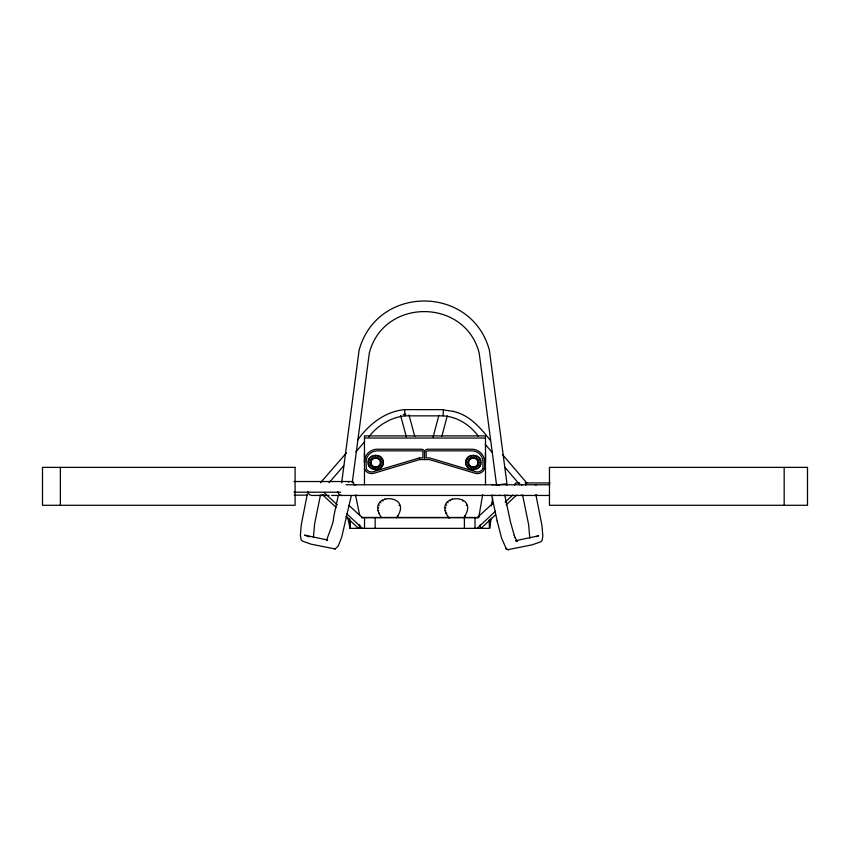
<?xml version="1.0" encoding="UTF-8"?>
<svg xmlns="http://www.w3.org/2000/svg" width="850" height="850" viewBox="0 0 850 850"><rect width="100%" height="100%" fill="white"/><g stroke="black" fill="none" stroke-linecap="round" stroke-linejoin="round"><path stroke-width="1.27" d="M381.342 517.523C364.076 492.022 414.63 492.841 396.536 517.767M449.246 518.234C429.739 492.989 481.971 491.736 463.749 517.767M529.794 538.178L528.626 524.609L522.58 494.987M341.668 482.779L359.114 350.211C376.869 284.612 471.633 284.612 489.388 350.211L506.951 483.682L497.601 484.914M352.24 482.832L369.336 352.952C383.552 297.808 464.939 297.808 479.166 352.952L496.559 485.053M368.061 462.474C367.901 453.039 383.584 453.039 383.435 462.474C383.584 471.899 367.901 471.899 368.061 462.474L371.014 462.591C370.919 468.403 380.566 468.403 380.481 462.591C380.566 456.79 370.919 456.79 371.014 462.591M465.609 462.474C465.46 453.039 481.132 453.039 480.983 462.474C481.132 471.899 465.46 471.899 465.609 462.474L468.562 462.591C468.467 468.403 478.125 468.403 478.029 462.591C478.125 456.79 468.467 456.79 468.562 462.591M443.36 409.923L453.741 411.453M368.911 436.858C377.655 425.287 390.915 417.339 405.046 415.852L443.073 415.852L443.434 409.658L404.589 409.636C385.092 411.421 368.794 424.394 357.744 439.896M478.773 517.395L482.662 494.519M491.353 505.952L492.649 498.334M491.279 518.181L489.547 528.349L349.998 528.349L347.661 517.055M307.317 494.084L301.229 525.013L300.379 535.351L301.134 539.835L302.494 541.142L310.994 544.138L335.187 548.983M320.365 495.55L314.596 523.929L313.416 537.497M333.498 517.831L338.257 495.454M351.305 495.635L341.668 537.338L338.119 546.295L334.921 549.058M333.508 517.767C334.209 523.472 323.924 543.734 327.654 540.037L304.619 535.139L309.442 536.817M508.024 549.663L532.217 544.818L540.727 541.822L542.077 540.515L542.831 536.031L541.992 525.693L535.893 494.764M433.107 437.091L438.866 415.299M441.862 436.284L447.259 415.852M376.975 458.256L377.74 455.419M474.523 458.256L475.288 455.419M373.756 469.519L374.521 466.937M471.304 469.519L472.069 466.937M378.112 458.703L379.589 456.152M475.66 458.703L477.137 456.152M371.896 468.786L373.384 466.48M469.455 468.786L470.932 466.48M462.814 501.128L463.324 500.48M320.408 482.842L346.449 452.88M329.035 482.726L343.772 465.779M355.906 451.817L364.576 441.841M525.619 485.031L526.702 482.853L502.541 454.633M379.089 459.425L381.183 457.311M476.638 459.425L478.731 457.311M477.137 528.349L495.454 511.222M505.091 502.212L512.805 494.998M481.079 528.349L495.539 514.824M506.143 504.911L516.736 494.998M477.137 517.682L493.489 502.796M370.313 467.627L372.396 465.768M467.861 467.627L469.954 465.768M379.844 460.349L382.404 458.819M477.392 460.349L479.953 458.819M405.046 415.852L404.653 409.923M369.081 466.119L371.652 464.844M466.639 466.119L469.2 464.844M378.537 513.517L379.536 513.124M399.054 505.41L399.606 505.187M445.751 513.517L446.749 513.124M466.257 505.41L466.82 505.187M536.053 536.701L538.592 535.819L515.557 540.717L516.768 540.961L514.941 537.285M380.311 461.433L383.169 460.583M477.87 461.433L480.728 460.583M368.316 464.355L371.174 463.76M465.864 464.355L468.722 463.76M377.825 510.648L378.643 510.553M445.039 510.648L445.846 510.553M380.481 462.591L383.435 462.474M478.029 462.591L480.983 462.474M525.767 482.704L526.702 482.853M364.469 438.037L485.499 438.037M364.469 453.061L364.469 462.666M485.499 453.061L485.499 462.666M293.909 481.525L352.495 481.525A5.334 1.626 -90 0 1 353.993 484.819M519.148 482.959L515.908 482.959A5.334 1.626 -90 0 0 514.611 485.042M525.13 482.959L550.162 482.959M345.886 484.776L549.589 484.776M293.909 492.203L340.638 492.203M294.164 495.136L307.307 495.136M319.823 495.136L324.381 495.136M329.035 495.454L312.131 495.454A4.261 4.25 -90 0 1 307.923 491.736M331.638 495.454L495.136 495.454M549.589 495.454L495.561 495.454A5.334 1.626 -90 0 1 494.944 495.04M361.558 517.459L477.987 517.459M361.494 517.682L478.709 517.682M443.073 415.852C456.907 416.659 469.922 424.607 478.422 436.369M445.081 507.694L445.899 507.811M377.868 507.694L378.686 507.811M477.87 463.76L480.728 464.355M380.311 463.76L383.169 464.355M506.589 548.919L507.758 549.589M507.493 549.525L508.3 549.737M456.875 412.42C471.41 416.851 481.397 429.091 490.461 440.513M465.864 460.583L468.722 461.433M368.316 460.583L371.174 461.433M453.613 411.411L457.034 412.473M445.889 504.847L446.654 505.176M378.686 504.847L379.44 505.176M477.392 464.844L479.953 466.119M379.844 464.844L382.404 466.119M466.639 458.819L469.2 460.349M369.081 458.819L371.652 460.349M447.419 502.318L448.056 502.828M464.514 515.886L465.163 516.396M380.205 502.318L380.842 502.828M397.301 515.886L397.949 516.396M476.638 465.768L478.731 467.627M379.089 465.768L381.183 467.627M348.925 505.421L362.387 517.682M323.829 492.288L337.322 504.911M346.97 513.931L362.387 528.349M322.788 494.998L336.281 507.62M345.918 516.63L358.445 528.349M497.186 521.156L501.543 538.018L506.154 548.473M467.861 457.311L469.954 459.425M505.962 548.282L506.791 549.111M370.313 457.311L372.396 459.425M485.318 444.422L492.214 452.476M505.134 467.574L519.786 484.691M449.533 500.257L450.033 500.916M382.33 500.257L382.967 501.118M475.66 466.48L477.137 468.786M378.112 466.48L379.589 468.786M469.455 456.152L470.932 458.703M371.896 456.152L373.384 458.703M452.126 498.822L452.349 499.375M384.912 498.822L385.135 499.375M514.197 535.277L515.015 537.487M514.271 535.457L510.478 521.932L504.698 494.891M474.523 466.937L475.288 469.519M376.975 466.937L377.74 469.519M471.304 455.419L472.069 458.256M373.756 455.419L374.521 458.256M409.02 414.928L414.757 436.443M400.626 415.491L406.374 437.006M497.207 521.231L491.64 495.072A4.261 4.229 -90 0 0 493.34 495.454M355.598 495.369L359.741 515.451M489.239 519.871L489.547 528.349L489.547 520.051M349.637 518.659L349.987 528.349L349.998 520.051M784.178 467.373L784.178 505.283M485.499 484.776L485.499 435.901L364.469 435.901L364.469 484.776M480.239 524.79L480.239 528.349M475.022 517.682L475.001 528.349M473.301 455.175L473.301 458.108M473.301 467.086L473.301 469.763M464.387 517.682L464.387 528.349M364.469 468.998A7.873 7.873 0 0 0 373.904 473.269L419.56 459.574L429.473 459.574L475.139 473.269A7.873 7.873 0 0 0 484.564 468.998L484.564 461.89A12.665 12.665 0 0 0 471.909 449.225L427.603 449.225A3.081 3.081 0 0 0 424.522 452.306L424.522 459.574M375.743 455.175L375.743 458.108M375.743 467.086L375.743 469.763M375.158 517.682L375.158 528.349M364.522 517.682L364.522 528.349M359.731 524.79L359.731 528.349M359.306 524.79L359.306 528.349M60.371 467.373L60.371 505.283M424.522 452.306A3.081 3.081 0 0 0 421.441 449.225L377.134 449.225A12.665 12.665 0 0 0 364.469 461.89M519.573 483.14A5.334 1.626 -90 0 1 519.775 483.363M348.436 482.248A5.334 1.626 90 0 1 349.244 481.525M495.146 484.957A5.334 1.626 -90 0 1 495.561 484.776M498.812 484.776A5.334 1.626 -90 0 1 499.237 484.957M499.439 495.04A5.334 1.626 -90 0 1 498.812 495.454M354.716 484.776A4.261 4.229 -90 0 1 355.81 484.925M356.331 495.125A4.261 4.229 -90 0 1 354.716 495.454M342.04 495.454A4.261 4.229 -90 0 1 337.854 491.736M492.246 484.925A4.261 4.229 -90 0 1 493.34 484.776M507.631 495.125A4.261 4.229 -90 0 1 506.016 495.454M506.016 484.776A4.261 4.229 -90 0 1 507.11 484.925M521.358 484.925A4.261 4.25 -90 0 1 522.463 484.776M522.463 495.454A4.261 4.25 -90 0 1 520.837 495.125M536.817 495.125A4.261 4.25 -90 0 1 535.192 495.454M535.192 484.776A4.261 4.25 -90 0 1 536.297 484.925M405.907 414.322A8.181 7.012 -14.9 0 1 403.314 414.492M482.949 468.594L482.736 468.977A6.247 6.247 0 0 1 476.329 471.888L429.717 457.948L426.147 457.948L426.147 452.306A1.456 1.456 0 0 1 427.603 450.851L471.909 450.851A11.039 11.039 0 0 1 482.949 461.89L482.949 468.594M419.326 457.948L372.714 471.888A6.247 6.247 0 0 1 366.308 468.977L366.095 461.89A11.039 11.039 0 0 1 377.134 450.851L421.441 450.851A1.456 1.456 0 0 1 422.896 452.306L422.896 457.948L419.326 457.948M295.099 467.373L42.5 467.373L42.5 505.283L295.099 505.283L295.099 467.373M807.5 467.373L549.461 467.373L549.461 505.283L807.5 505.283L807.5 467.373M516.216 540.664L517.119 541.259L516.216 540.664"/></g></svg>
